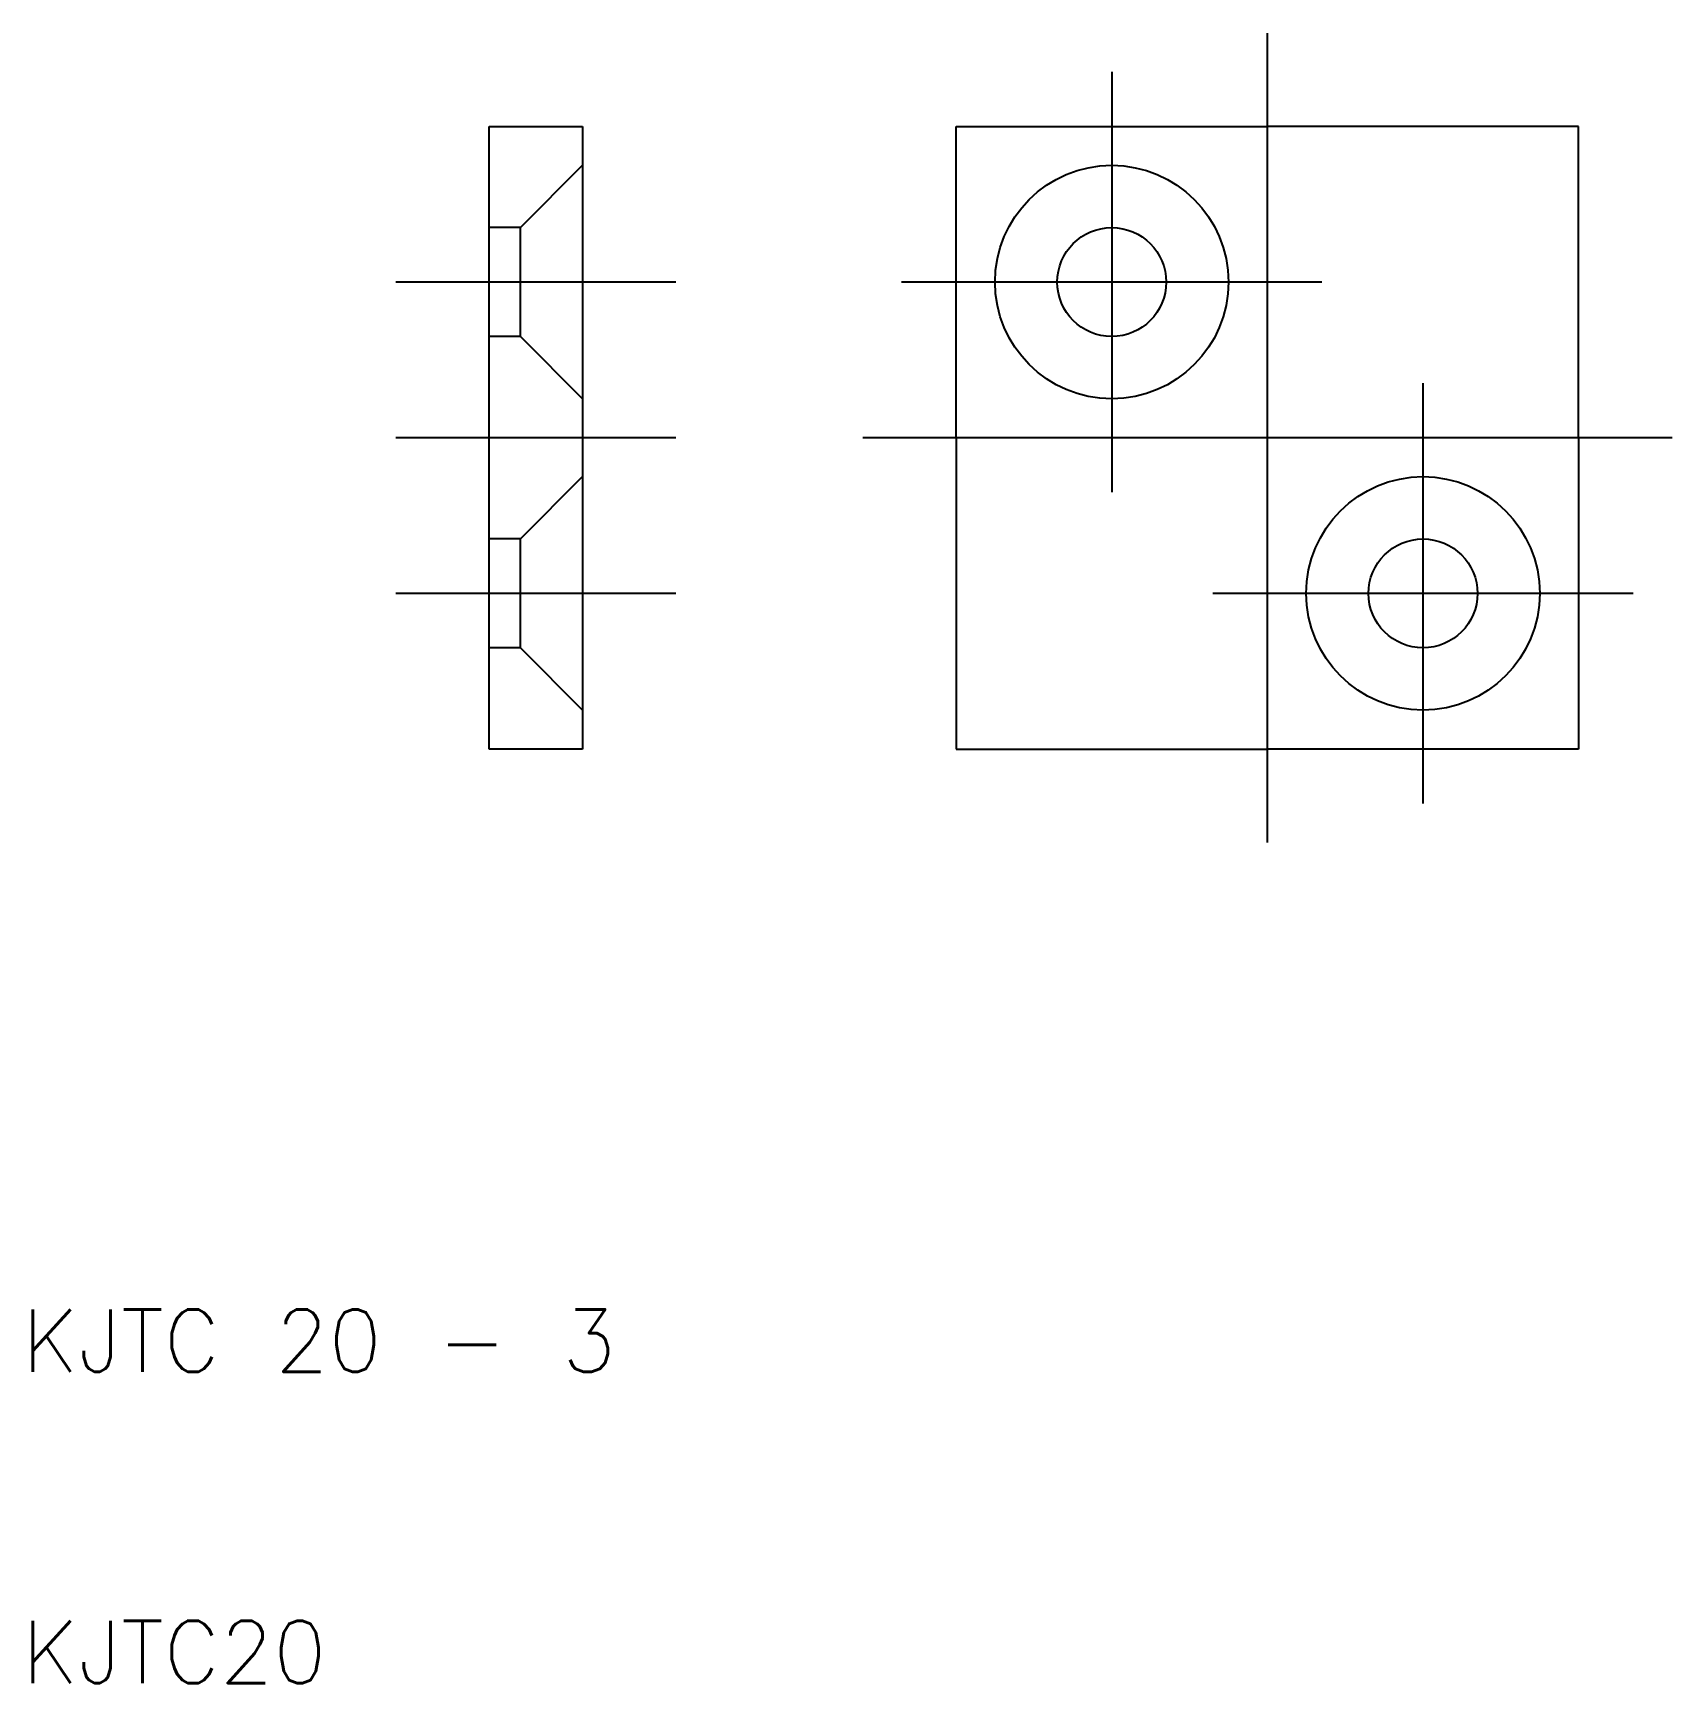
# Model space of a CAD drawing. Extents: x 10.3 to 63, y 10 to 63.
import ezdxf

# ---------------------------------------------------------------- set-up
doc = ezdxf.new("R2010")
doc.units = 0
doc.linetypes.add('CENTER', pattern=[50.8, 31.75, -6.35, 6.35, -6.35])
doc.linetypes.add('DASHED', pattern=[19.05, 12.7, -6.35])
doc.layers.get('0').update_dxf_attribs({"linetype": 'CONTINUOUS'})
doc.layers.add('CENTER', color=1, linetype='CENTER')
doc.styles.get("Standard").update_dxf_attribs({"font": 'txt.shx'})

msp = doc.modelspace()

# ---------------------------------------------------------------- linework, layer by layer
for p, q in [((25, 40), (25, 60)), ((25, 60), (28, 60)), ((28, 60), (28, 40)), ((40, 50), (40, 60)), ((40, 60), (50, 60)), ((60, 60), (50, 60)), ((60, 50), (60, 60)), ((40, 50), (40, 40)), ((60, 50), (60, 40)), ((28, 40), (25, 40)), ((40, 40), (50, 40)), ((60, 40), (50, 40))]:
    msp.add_line(p, q)
at = {"color": 3, "linetype": 'DASHED'}
for p, q in [((26, 56.75), (28, 58.75)), ((26, 56.75), (25, 56.75)), ((26, 53.25), (26, 56.75)), ((26, 53.25), (25, 53.25)), ((26, 53.25), (28, 51.25)), ((26, 46.75), (28, 48.75)), ((26, 46.75), (25, 46.75)), ((26, 43.25), (26, 46.75)), ((26, 43.25), (25, 43.25)), ((26, 43.25), (28, 41.25))]:
    msp.add_line(p, q, dxfattribs=at)
for centre, radius in [((45, 55), 3.75), ((45, 55), 1.75), ((55, 45), 3.75), ((55, 45), 1.75)]:
    msp.add_circle(centre, radius)
at = {"layer": 'CENTER'}
for p, q in [((50, 37), (50, 63)), ((45, 61.75), (45, 48.25)), ((31, 55), (22, 55)), ((51.75, 55), (38.25, 55)), ((55, 51.75), (55, 38.25)), ((31, 50), (22, 50)), ((63, 50), (37, 50)), ((31, 45), (22, 45)), ((61.75, 45), (48.25, 45))]:
    msp.add_line(p, q, dxfattribs=at)

# ---------------------------------------------------------------- texts
for s, p in [('KJTC 20 - 3', (10, 20)), ('KJTC20', (10, 10))]:
    msp.add_text(s, height=2).set_placement(p)

doc.saveas('drawing.dxf')
